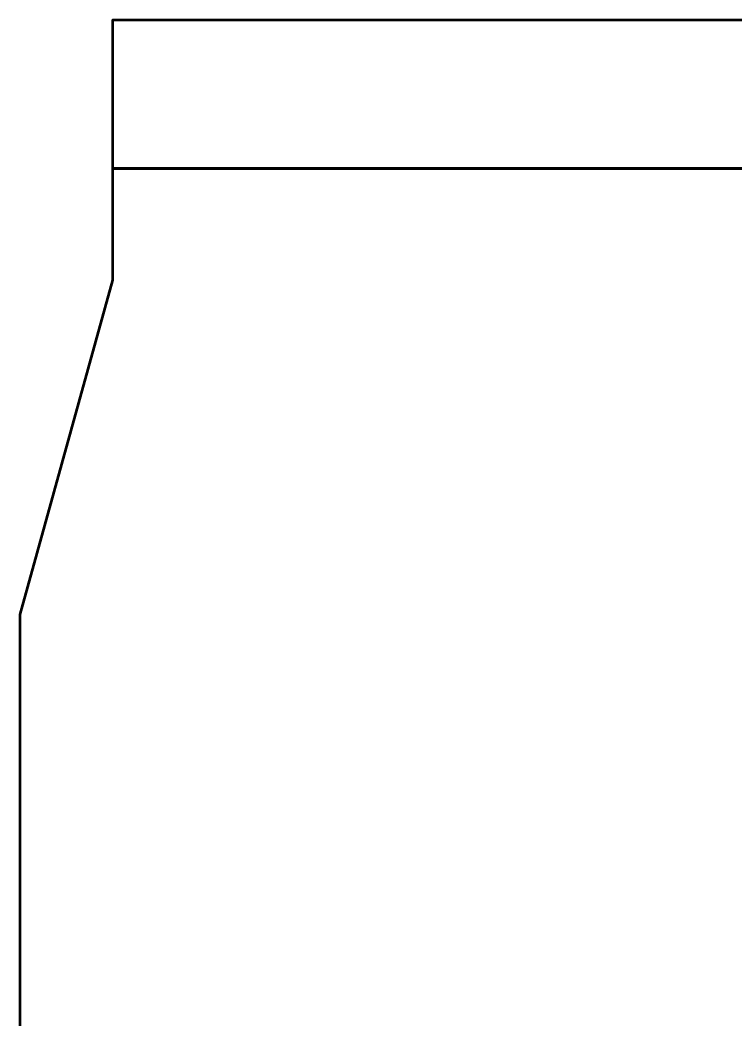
# Model space of a CAD drawing. Header units: centimetres. Extents: x -22 to 11.8, y -31.2 to 14.1.
# Drawn here: x -22 to -12.37, y -0.46 to 13 of the extents above; entities that cross this region are included whole.
import ezdxf

# ---------------------------------------------------------------- set-up
doc = ezdxf.new("R2010")
doc.units = ezdxf.units.CM
doc.header["$MEASUREMENT"] = 0
doc.layers.add('Layer 1', color=7, linetype='Continuous')

msp = doc.modelspace()

# ---------------------------------------------------------------- linework, layer by layer
at = {"layer": 'Layer 1', "lineweight": 53}
for points, knots in [([(-15, 11), (-15, 11), (-9.25, 11), (-9.25, 11), (-9.25, 11), (-9.25, 11), (-9.25, 13), (-9.25, 13), (-9.25, 13), (-9.25, 13), (-15, 13), (-15, 13), (-15, 13), (-15, 13), (-20.75, 13), (-20.75, 13), (-20.75, 13), (-20.75, 13), (-20.75, 11), (-20.75, 11), (-20.75, 11), (-20.75, 11), (-15, 11), (-15, 11)], [0, 0, 0, 0, 0.14285714, 0.14285714, 0.14285714, 0.14285714, 0.28571429, 0.28571429, 0.28571429, 0.28571429, 0.42857143, 0.42857143, 0.42857143, 0.42857143, 0.57142857, 0.57142857, 0.57142857, 0.57142857, 0.71428571, 0.71428571, 0.71428571, 0.71428571, 1, 1, 1, 1]), ([(-15, -15), (-15, -15), (-9.25, -15), (-9.25, -15), (-9.25, -15), (-9.25, -15), (-8, -12.5), (-8, -12.5), (-8, -12.5), (-8, -12.5), (-8, 5), (-8, 5), (-8, 5), (-8, 5), (-9.25, 9.5), (-9.25, 9.5), (-9.25, 9.5), (-9.25, 9.5), (-9.25, 11), (-9.25, 11), (-9.25, 11), (-9.25, 11), (-15, 11), (-15, 11), (-15, 11), (-15, 11), (-20.75, 11), (-20.75, 11), (-20.75, 11), (-20.75, 11), (-20.75, 9.5), (-20.75, 9.5), (-20.75, 9.5), (-20.75, 9.5), (-22, 5), (-22, 5), (-22, 5), (-22, 5), (-22, -12.5), (-22, -12.5), (-22, -12.5), (-22, -12.5), (-20.75, -15), (-20.75, -15), (-20.75, -15), (-20.75, -15), (-15, -15), (-15, -15)], [0, 0, 0, 0, 0.07692308, 0.07692308, 0.07692308, 0.07692308, 0.15384615, 0.15384615, 0.15384615, 0.15384615, 0.23076923, 0.23076923, 0.23076923, 0.23076923, 0.30769231, 0.30769231, 0.30769231, 0.30769231, 0.38461538, 0.38461538, 0.38461538, 0.38461538, 0.46153846, 0.46153846, 0.46153846, 0.46153846, 0.53846154, 0.53846154, 0.53846154, 0.53846154, 0.61538462, 0.61538462, 0.61538462, 0.61538462, 0.69230769, 0.69230769, 0.69230769, 0.69230769, 0.76923077, 0.76923077, 0.76923077, 0.76923077, 0.84615385, 0.84615385, 0.84615385, 0.84615385, 1, 1, 1, 1])]:
    msp.add_open_spline(points, degree=3, knots=knots, dxfattribs=at)

doc.saveas('drawing.dxf')
